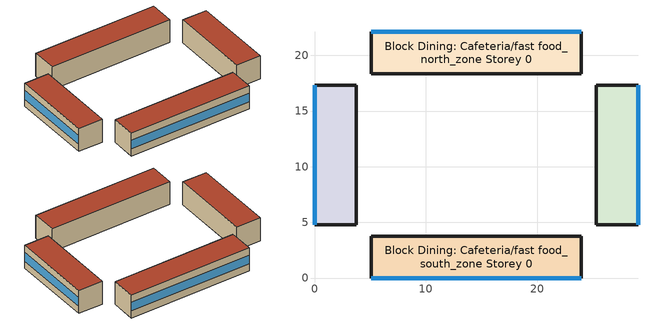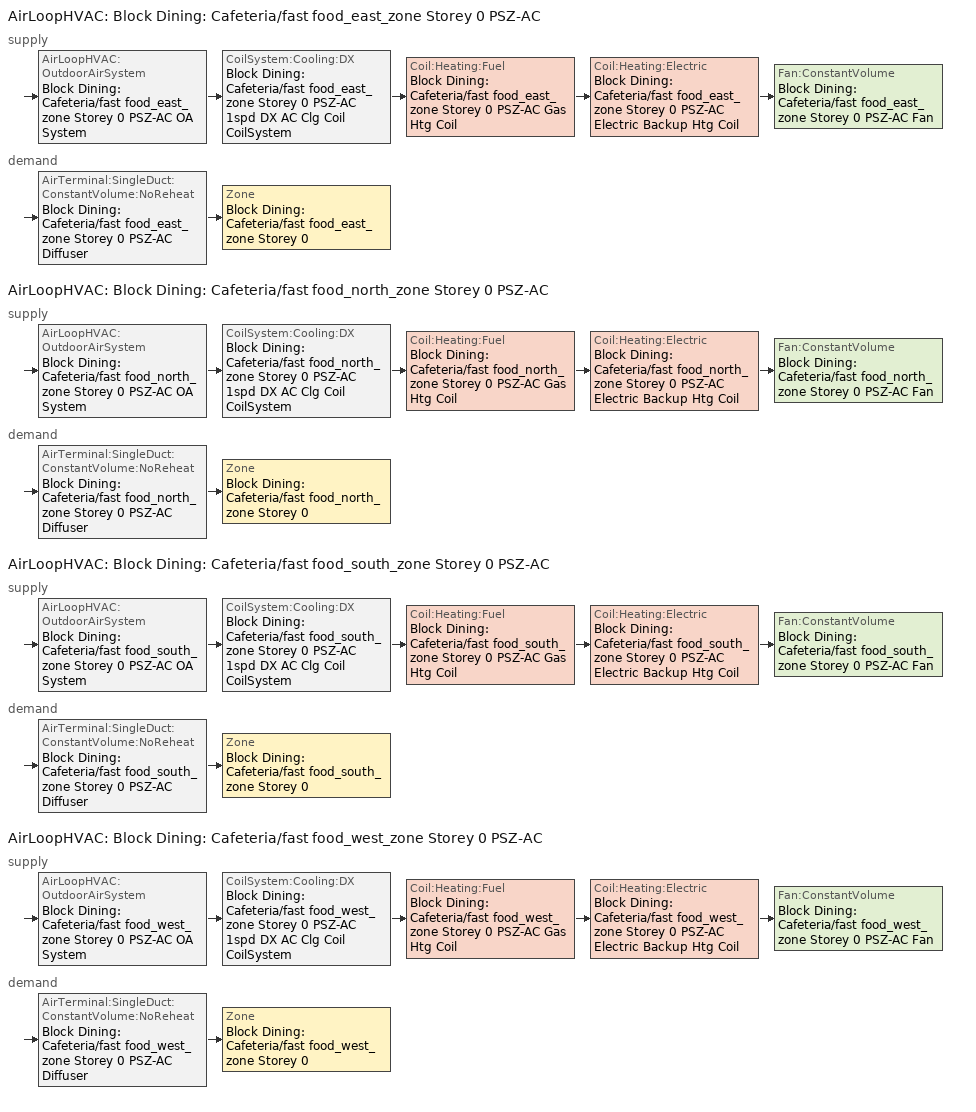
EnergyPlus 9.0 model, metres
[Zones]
Block Dining: Cafeteria/fast food_south_zone Storey 0
 floor ground (Dining: Cafeteria/fast food_south_zone_perimeter_bottom_floor_ffactor): 23.97,3.77 23.97,0 5.09,0 5.09,3.77 z0
 wall outside (int_wall_default): 23.97,0 23.97,3.77 5.09,3.77 5.09,0 z0:3.66
 wall outside (ext_wall_wood_framed): 5.09,0 23.97,0 z0:3.66
 window (window_u_18.6547_shgc_0.3189): 5.1,0 23.96,0 z1.13:2.52
 roof outside (roof_attic_and_other): 23.97,0 23.97,3.77 5.09,3.77 5.09,0 z3.66
Block Dining: Cafeteria/fast food_west_zone Storey 0
 floor ground (Dining: Cafeteria/fast food_west_zone_perimeter_bottom_floor_ffactor): 3.77,17.32 3.77,4.77 0,4.77 0,17.32 z0
 wall outside (int_wall_default): 0,4.77 3.77,4.77 3.77,17.32 0,17.32 z0:3.66
 wall outside (ext_wall_wood_framed): 0,17.32 0,4.77 z0:3.66
 window (window_u_18.6547_shgc_0.3189): 0,17.32 0,4.78 z1.13:2.52
 roof outside (roof_attic_and_other): 3.77,4.77 3.77,17.32 0,17.32 0,4.77 z3.66
Block Dining: Cafeteria/fast food_north_zone Storey 0
 floor ground (Dining: Cafeteria/fast food_north_zone_perimeter_bottom_floor_ffactor): 23.97,22.1 23.97,18.33 5.09,18.33 5.09,22.1 z0
 wall outside (int_wall_default): 5.09,22.1 5.09,18.33 23.97,18.33 23.97,22.1 z0:3.66
 wall outside (ext_wall_wood_framed): 23.97,22.1 5.09,22.1 z0:3.66
 window (window_u_18.6547_shgc_0.3189): 23.96,22.1 5.1,22.1 z1.13:2.52
 roof outside (roof_attic_and_other): 23.97,18.33 23.97,22.1 5.09,22.1 5.09,18.33 z3.66
Block Dining: Cafeteria/fast food_east_zone Storey 0
 floor ground (Dining: Cafeteria/fast food_east_zone_perimeter_bottom_floor_ffactor): 29.06,17.32 29.06,4.77 25.29,4.77 25.29,17.32 z0
 wall outside (ext_wall_wood_framed): 29.06,4.77 29.06,17.32 z0:3.66
 wall outside (int_wall_default): 29.06,17.32 25.29,17.32 25.29,4.77 29.06,4.77 z0:3.66
 window (window_u_18.6547_shgc_0.3189): 29.06,4.78 29.06,17.32 z1.13:2.52
 roof outside (roof_attic_and_other): 29.06,4.77 29.06,17.32 25.29,17.32 25.29,4.77 z3.66
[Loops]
AirLoopHVAC 'Block Dining: Cafeteria/fast food_east_zone Storey 0 PSZ-AC'
 supply: AirLoopHVAC:OutdoorAirSystem 'Block Dining: Cafeteria/fast food_east_zone Storey 0 PSZ-AC OA System' > CoilSystem:Cooling:DX 'Block Dining: Cafeteria/fast food_east_zone Storey 0 PSZ-AC 1spd DX AC Clg Coil CoilSystem' > Coil:Heating:Fuel 'Block Dining: Cafeteria/fast food_east_zone Storey 0 PSZ-AC Gas Htg Coil' > Coil:Heating:Electric 'Block Dining: Cafeteria/fast food_east_zone Storey 0 PSZ-AC Electric Backup Htg Coil' > Fan:ConstantVolume 'Block Dining: Cafeteria/fast food_east_zone Storey 0 PSZ-AC Fan'
 demand: AirTerminal:SingleDuct:ConstantVolume:NoReheat 'Block Dining: Cafeteria/fast food_east_zone Storey 0 PSZ-AC Diffuser' > Zone 'Block Dining: Cafeteria/fast food_east_zone Storey 0'
AirLoopHVAC 'Block Dining: Cafeteria/fast food_north_zone Storey 0 PSZ-AC'
 supply: AirLoopHVAC:OutdoorAirSystem 'Block Dining: Cafeteria/fast food_north_zone Storey 0 PSZ-AC OA System' > CoilSystem:Cooling:DX 'Block Dining: Cafeteria/fast food_north_zone Storey 0 PSZ-AC 1spd DX AC Clg Coil CoilSystem' > Coil:Heating:Fuel 'Block Dining: Cafeteria/fast food_north_zone Storey 0 PSZ-AC Gas Htg Coil' > Coil:Heating:Electric 'Block Dining: Cafeteria/fast food_north_zone Storey 0 PSZ-AC Electric Backup Htg Coil' > Fan:ConstantVolume 'Block Dining: Cafeteria/fast food_north_zone Storey 0 PSZ-AC Fan'
 demand: AirTerminal:SingleDuct:ConstantVolume:NoReheat 'Block Dining: Cafeteria/fast food_north_zone Storey 0 PSZ-AC Diffuser' > Zone 'Block Dining: Cafeteria/fast food_north_zone Storey 0'
AirLoopHVAC 'Block Dining: Cafeteria/fast food_south_zone Storey 0 PSZ-AC'
 supply: AirLoopHVAC:OutdoorAirSystem 'Block Dining: Cafeteria/fast food_south_zone Storey 0 PSZ-AC OA System' > CoilSystem:Cooling:DX 'Block Dining: Cafeteria/fast food_south_zone Storey 0 PSZ-AC 1spd DX AC Clg Coil CoilSystem' > Coil:Heating:Fuel 'Block Dining: Cafeteria/fast food_south_zone Storey 0 PSZ-AC Gas Htg Coil' > Coil:Heating:Electric 'Block Dining: Cafeteria/fast food_south_zone Storey 0 PSZ-AC Electric Backup Htg Coil' > Fan:ConstantVolume 'Block Dining: Cafeteria/fast food_south_zone Storey 0 PSZ-AC Fan'
 demand: AirTerminal:SingleDuct:ConstantVolume:NoReheat 'Block Dining: Cafeteria/fast food_south_zone Storey 0 PSZ-AC Diffuser' > Zone 'Block Dining: Cafeteria/fast food_south_zone Storey 0'
AirLoopHVAC 'Block Dining: Cafeteria/fast food_west_zone Storey 0 PSZ-AC'
 supply: AirLoopHVAC:OutdoorAirSystem 'Block Dining: Cafeteria/fast food_west_zone Storey 0 PSZ-AC OA System' > CoilSystem:Cooling:DX 'Block Dining: Cafeteria/fast food_west_zone Storey 0 PSZ-AC 1spd DX AC Clg Coil CoilSystem' > Coil:Heating:Fuel 'Block Dining: Cafeteria/fast food_west_zone Storey 0 PSZ-AC Gas Htg Coil' > Coil:Heating:Electric 'Block Dining: Cafeteria/fast food_west_zone Storey 0 PSZ-AC Electric Backup Htg Coil' > Fan:ConstantVolume 'Block Dining: Cafeteria/fast food_west_zone Storey 0 PSZ-AC Fan'
 demand: AirTerminal:SingleDuct:ConstantVolume:NoReheat 'Block Dining: Cafeteria/fast food_west_zone Storey 0 PSZ-AC Diffuser' > Zone 'Block Dining: Cafeteria/fast food_west_zone Storey 0'
[Building]
test_building: North Axis=0; Terrain=Suburbs; Loads Convergence Tolerance Value=0.04; Temperature Convergence Tolerance Value=0.4; Solar Distribution=FullInteriorAndExterior; Maximum Number of Warmup Days=25; Minimum Number of Warmup Days=6
[SizingPeriod:DesignDay] Day of Month=21; Humidity Condition Type=Wetbulb; Barometric Pressure=83411; Rain Indicator=No; Snow Indicator=No; Daylight Saving Time Indicator=No; Solar Model Indicator=ASHRAEClearSky
Name | Month | Day Type | Maximum DryBulb Temperature | Daily DryBulb Temperature Range | Wetbulb or DewPoint at Maximum DryBulb | Wind Speed | Wind Direction | Sky Clearness | DryBulb Temperature Range Modifier Type
DENVER_STAPLETON Ann Htg 99.6% Condns DB | 12 | WinterDesignDay | -20 | 0 | -20 | 2.3 | 180 | 0
DENVER_STAPLETON Ann Clg .4% Condns DB=>MWB | 7 | SummerDesignDay | 34.1 | 15.2 | 15.8 | 4 | 120 | 1
DENVER_STAPLETON Ann Clg .4% Condns DB=>MWB | 7 | SummerDesignDay | 34.1 | 15.2 | 15.8 | 4 | 120 | 1 | DefaultMultipliers
DENVER_STAPLETON Ann Htg 99.6% Condns DB | 12 | WinterDesignDay | -20 | 0 | -20 | 2.3 | 180 | 0 | DefaultMultipliers
[SITE:GROUNDTEMPERATURE:FCFACTORMETHOD]
January Ground Temperature=20.9; February Ground Temperature=15.4; March Ground Temperature=11.9; April Ground Temperature=14.8; May Ground Temperature=12.7; June Ground Temperature=15.4; July Ground Temperature=23.3; August Ground Temperature=26.3; September Ground Temperature=31.2; October Ground Temperature=30.4; November Ground Temperature=29.8; December Ground Temperature=27.8
[MATERIAL] Thermal Absorptance=0.9; Solar Absorptance=0.7
Name | Roughness | Thickness | Conductivity | Density | Specific Heat | Visible Absorptance
g01_13mm_gypsum_board | Smooth | 0.0127 | 0.16 | 800 | 1090 | 0.5
f07_25mm_stucco | Smooth | 0.0254 | 0.72 | 1856 | 840 | 0.7
g01_16mm_gypsum_board | MediumSmooth | 0.0159 | 0.16 | 800 | 1090 | 0.7
f12_asphalt_shingles | VeryRough | 0.0032 | 0.04 | 1120 | 1260 | 0.7
g02_16mm_plywood | Smooth | 0.0159 | 0.12 | 544 | 1210 | 0.7
[MATERIAL:NOMASS]
roof_ins_layer_R_0.4789: Roughness=VeryRough; Thermal Resistance=0.4789; Thermal Absorptance=0.9; Solar Absorptance=0.7; Visible Absorptance=0.8
[WINDOWMATERIAL:SIMPLEGLAZINGSYSTEM]
glazing_u_18.6547_shgc_0.3189: UFactor=3; Solar Heat Gain Coefficient=0.318856
[CONSTRUCTION]
int_wall_default: g01_13mm_gypsum_board, g01_13mm_gypsum_board
ext_wall_wood_framed: f07_25mm_stucco, g01_16mm_gypsum_board, g01_16mm_gypsum_board
roof_attic_and_other: f12_asphalt_shingles, g02_16mm_plywood, roof_ins_layer_R_0.4789, g01_16mm_gypsum_board
window_u_18.6547_shgc_0.3189: glazing_u_18.6547_shgc_0.3189
[CONSTRUCTION:FFACTORGROUNDFLOOR] FFactor=1.3
Name | Area | PerimeterExposed
Dining: Cafeteria/fast food_south_zone_perimeter_bottom_floor_ffactor; Dining: Cafeteria/fast food_north_zone_perimeter_bottom_floor_ffactor | 71.1465 | 18.876
Dining: Cafeteria/fast food_west_zone_perimeter_bottom_floor_ffactor; Dining: Cafeteria/fast food_east_zone_perimeter_bottom_floor_ffactor | 47.3049 | 12.5505
[ZONE] Type=1; Multiplier=1; Ceiling Height=autocalculate; Volume=autocalculate; Floor Area=autocalculate; Part of Total Floor Area=Yes
Block Dining: Cafeteria/fast food_south_zone Storey 0; Block Dining: Cafeteria/fast food_west_zone Storey 0; Block Dining: Cafeteria/fast food_north_zone Storey 0; Block Dining: Cafeteria/fast food_east_zone Storey 0
[ZONELIST]
zone_list_Dining: Cafeteria/fast food: Block Dining: Cafeteria/fast food_south_zone Storey 0, Block Dining: Cafeteria/fast food_west_zone Storey 0, Block Dining: Cafeteria/fast food_north_zone Storey 0, Block Dining: Cafeteria/fast food_east_zone Storey 0
[PEOPLE]
Dining: Cafeteria/fast food_ppl: Zone or ZoneList=zone_list_Dining: Cafeteria/fast food; Number of People Schedule=bldg_occ_sch; Number of People Calculation Method=People/Area; People per Zone Floor Area=0.0422114; Fraction Radiant=0.3; Sensible Heat Fraction=autocalculate; Activity Level Schedule=activity_sch; Carbon Dioxide Generation Rate=3.82e-08; Enable ASHRAE 55 Comfort Warnings=No; Mean Radiant Temperature Calculation Type=ZoneAveraged; Clothing Insulation Calculation Method=ClothingInsulationSchedule
[LIGHTS]
Dining: Cafeteria/fast food_lgt: Zone or ZoneList=zone_list_Dining: Cafeteria/fast food; Schedule=bldg_light_sch; Design Level Calculation Method=Watts/Area; Watts per Zone Floor Area=12.5774; Return Air Fraction=0; Fraction Radiant=0.7; Fraction Visible=0.2; Fraction Replaceable=1; EndUse Subcategory=General; Return Air Fraction Calculated from Plenum Temperature=No; Return Air Fraction Function of Plenum Temperature Coefficient 1=0; Return Air Fraction Function of Plenum Temperature Coefficient 2=0
[ELECTRICEQUIPMENT]
Dining: Cafeteria/fast food_eqp: Zone or ZoneList=zone_list_Dining: Cafeteria/fast food; Schedule=bldg_electric_equipment_sch; Design Level Calculation Method=Watts/Area; Watts per Zone Floor Area=10.2782; Fraction Latent=0; Fraction Radiant=0.5; Fraction Lost=0; EndUse Subcategory=General
[ZONEINFILTRATION:DESIGNFLOWRATE]
Dining: Cafeteria/fast food_inf: Zone or ZoneList=zone_list_Dining: Cafeteria/fast food; Schedule=bldg_infiltration_sch; Design Flow Rate Calculation Method=Flow/ExteriorArea; Flow per Exterior Surface Area=0.00241328; Constant Term Coefficient=0; Temperature Term Coefficient=0; Velocity Term Coefficient=0.224; Velocity Squared Term Coefficient=0
[DESIGNSPECIFICATION:OUTDOORAIR]
design_oa: Outdoor Air Method=Sum; Outdoor Air Flow per Person=0.00236; Outdoor Air Flow per Zone Floor Area=0.0003; Outdoor Air Flow per Zone=0; Outdoor Air Flow Air Changes per Hour=0
[DesignSpecification:ZoneAirDistribution] Zone Air Distribution Effectiveness in Cooling Mode=1; Zone Air Distribution Effectiveness in Heating Mode=1
Block Dining: Cafeteria/fast food_east_zone Storey 0 Design Spec Zone Air Dist; Block Dining: Cafeteria/fast food_north_zone Storey 0 Design Spec Zone Air Dist; Block Dining: Cafeteria/fast food_south_zone Storey 0 Design Spec Zone Air Dist; Block Dining: Cafeteria/fast food_west_zone Storey 0 Design Spec Zone Air Dist
[Sizing:Zone] Zone Cooling Design Supply Air Temperature Input Method=SupplyAirTemperature; Zone Cooling Design Supply Air Temperature=12.7778; Zone Cooling Design Supply Air Temperature Difference=11.11; Zone Heating Design Supply Air Temperature Input Method=SupplyAirTemperature; Zone Heating Design Supply Air Temperature=50; Zone Heating Design Supply Air Temperature Difference=11.11; Zone Cooling Design Supply Air Humidity Ratio=0.0085; Zone Heating Design Supply Air Humidity Ratio=0.008; Design Specification Outdoor Air Object=design_oa; Cooling Design Air Flow Method=DesignDay; Cooling Design Air Flow Rate=0; Cooling Minimum Air Flow per Zone Floor Area=0.000762; Cooling Minimum Air Flow=0; Cooling Minimum Air Flow Fraction=0; Heating Design Air Flow Method=DesignDay; Heating Design Air Flow Rate=0; Heating Maximum Air Flow per Zone Floor Area=0.002032; Heating Maximum Air Flow=0.141576; Heating Maximum Air Flow Fraction=0.3; Account for Dedicated Outdoor Air System=No
Name | Design Specification Zone Air Distribution Object
Block Dining: Cafeteria/fast food_east_zone Storey 0 | Block Dining: Cafeteria/fast food_east_zone Storey 0 Design Spec Zone Air Dist
Block Dining: Cafeteria/fast food_north_zone Storey 0 | Block Dining: Cafeteria/fast food_north_zone Storey 0 Design Spec Zone Air Dist
Block Dining: Cafeteria/fast food_south_zone Storey 0 | Block Dining: Cafeteria/fast food_south_zone Storey 0 Design Spec Zone Air Dist
Block Dining: Cafeteria/fast food_west_zone Storey 0 | Block Dining: Cafeteria/fast food_west_zone Storey 0 Design Spec Zone Air Dist
[Sizing:System] Type of Load to Size On=Sensible; Design Outdoor Air Flow Rate=Autosize; Central Heating Maximum System Air Flow Ratio=1; Preheat Design Temperature=7.22222; Preheat Design Humidity Ratio=0.008; Precool Design Temperature=12.7778; Precool Design Humidity Ratio=0.008; Central Cooling Design Supply Air Temperature=12.7778; Central Heating Design Supply Air Temperature=50; Type of Zone Sum to Use=Coincident; 100 Outdoor Air in Cooling=No; 100 Outdoor Air in Heating=No; Central Cooling Design Supply Air Humidity Ratio=0.0085; Central Heating Design Supply Air Humidity Ratio=0.008; Cooling Supply Air Flow Rate Method=DesignDay; Cooling Supply Air Flow Rate=0; Cooling Supply Air Flow Rate Per Floor Area=0.00996765; Cooling Fraction of Autosized Cooling Supply Air Flow Rate=1; Cooling Supply Air Flow Rate Per Unit Cooling Capacity=3.94755e-05; Heating Supply Air Flow Rate Method=DesignDay; Heating Supply Air Flow Rate=0; Heating Supply Air Flow Rate Per Floor Area=0.00996765; Heating Fraction of Autosized Heating Supply Air Flow Rate=1; Heating Fraction of Autosized Cooling Supply Air Flow Rate=1; Heating Supply Air Flow Rate Per Unit Heating Capacity=3.15882e-05; System Outdoor Air Method=ZoneSum; Zone Maximum Outdoor Air Fraction=1; Cooling Design Capacity Method=CoolingDesignCapacity; Cooling Design Capacity=Autosize; Cooling Design Capacity Per Floor Area=234.7; Fraction of Autosized Cooling Design Capacity=1; Heating Design Capacity Method=HeatingDesignCapacity; Heating Design Capacity=Autosize; Heating Design Capacity Per Floor Area=157; Fraction of Autosized Heating Design Capacity=1; Central Cooling Capacity Control Method=OnOff
Block Dining: Cafeteria/fast food_east_zone Storey 0 PSZ-AC; Block Dining: Cafeteria/fast food_north_zone Storey 0 PSZ-AC; Block Dining: Cafeteria/fast food_south_zone Storey 0 PSZ-AC; Block Dining: Cafeteria/fast food_west_zone Storey 0 PSZ-AC
[ZONECONTROL:THERMOSTAT]
zone_list_Dining: Cafeteria/fast food Thermostat: Zone or ZoneList=zone_list_Dining: Cafeteria/fast food; Control Type Schedule=zone_list_Dining: Cafeteria/fast food Thermostat Thermostat Schedule; Control 1=zone_list_Dining: Cafeteria/fast food Thermostat Thermostat DualSP; Temperature Difference Between Cutout And Setpoint=0
[THERMOSTATSETPOINT:DUALSETPOINT]
zone_list_Dining: Cafeteria/fast food Thermostat Thermostat DualSP: Heating Setpoint Temperature Schedule=zone_list_Dining: Cafeteria/fast food Htg Thermostat Schedule; Cooling Setpoint Temperature Schedule=zone_list_Dining: Cafeteria/fast food Clg Thermostat Schedule
[AirTerminal:SingleDuct:ConstantVolume:NoReheat] Availability Schedule=Always On Discrete; Maximum Air Flow Rate=AutoSize
Block Dining: Cafeteria/fast food_east_zone Storey 0 PSZ-AC Diffuser; Block Dining: Cafeteria/fast food_north_zone Storey 0 PSZ-AC Diffuser; Block Dining: Cafeteria/fast food_south_zone Storey 0 PSZ-AC Diffuser; Block Dining: Cafeteria/fast food_west_zone Storey 0 PSZ-AC Diffuser
[Zone equipment]
Block Dining: Cafeteria/fast food_east_zone Storey 0: Block Dining: Cafeteria/fast food_east_zone Storey 0 PSZ-AC Diffuser
Block Dining: Cafeteria/fast food_north_zone Storey 0: Block Dining: Cafeteria/fast food_north_zone Storey 0 PSZ-AC Diffuser
Block Dining: Cafeteria/fast food_south_zone Storey 0: Block Dining: Cafeteria/fast food_south_zone Storey 0 PSZ-AC Diffuser
Block Dining: Cafeteria/fast food_west_zone Storey 0: Block Dining: Cafeteria/fast food_west_zone Storey 0 PSZ-AC Diffuser
[Fan:ConstantVolume] Availability Schedule=Always On Discrete; Fan Total Efficiency=0.54; Pressure Rise=622.722; Maximum Flow Rate=AutoSize; Motor Efficiency=0.9; Motor In Airstream Fraction=1
Block Dining: Cafeteria/fast food_east_zone Storey 0 PSZ-AC Fan; Block Dining: Cafeteria/fast food_north_zone Storey 0 PSZ-AC Fan; Block Dining: Cafeteria/fast food_south_zone Storey 0 PSZ-AC Fan; Block Dining: Cafeteria/fast food_west_zone Storey 0 PSZ-AC Fan
[Coil:Cooling:DX:SingleSpeed] Availability Schedule=Always On Discrete; Gross Rated Total Cooling Capacity=Autosize; Gross Rated Sensible Heat Ratio=Autosize; Gross Rated Cooling COP=3; Rated Air Flow Rate=Autosize; Rated Evaporator Fan Power Per Volume Flow Rate=773.3; Condenser Type=AirCooled; Evaporative Condenser Effectiveness=0; Evaporative Condenser Air Flow Rate=Autosize; Evaporative Condenser Pump Rated Power Consumption=Autosize; Crankcase Heater Capacity=0; Maximum Outdoor DryBulb Temperature for Crankcase Heater Operation=0; Basin Heater Capacity=0; Basin Heater Setpoint Temperature=10
Name | Total Cooling Capacity Function of Temperature Curve | Total Cooling Capacity Function of Flow Fraction Curve | Energy Input Ratio Function of Temperature Curve | Energy Input Ratio Function of Flow Fraction Curve | Part Load Fraction Correlation Curve
Block Dining: Cafeteria/fast food_east_zone Storey 0 PSZ-AC 1spd DX AC Clg Coil | Curve Biquadratic 3 | Curve Quadratic 4 | Curve Biquadratic 4 | Curve Quadratic 5 | Curve Quadratic 6
Block Dining: Cafeteria/fast food_north_zone Storey 0 PSZ-AC 1spd DX AC Clg Coil | Curve Biquadratic 7 | Curve Quadratic 10 | Curve Biquadratic 8 | Curve Quadratic 11 | Curve Quadratic 12
Block Dining: Cafeteria/fast food_south_zone Storey 0 PSZ-AC 1spd DX AC Clg Coil | Curve Biquadratic 15 | Curve Quadratic 22 | Curve Biquadratic 16 | Curve Quadratic 23 | Curve Quadratic 24
Block Dining: Cafeteria/fast food_west_zone Storey 0 PSZ-AC 1spd DX AC Clg Coil | Curve Biquadratic 11 | Curve Quadratic 16 | Curve Biquadratic 12 | Curve Quadratic 17 | Curve Quadratic 18
[Coil:Heating:Electric] Availability Schedule=Always On Discrete; Efficiency=1; Nominal Capacity=Autosize
Block Dining: Cafeteria/fast food_east_zone Storey 0 PSZ-AC Electric Backup Htg Coil; Block Dining: Cafeteria/fast food_north_zone Storey 0 PSZ-AC Electric Backup Htg Coil; Block Dining: Cafeteria/fast food_south_zone Storey 0 PSZ-AC Electric Backup Htg Coil; Block Dining: Cafeteria/fast food_west_zone Storey 0 PSZ-AC Electric Backup Htg Coil
[Coil:Heating:Fuel] Availability Schedule=Always On Discrete; Fuel Type=NaturalGas; Burner Efficiency=0.8; Nominal Capacity=AutoSize; Parasitic Electric Load=0; Parasitic Fuel Load=0
Block Dining: Cafeteria/fast food_east_zone Storey 0 PSZ-AC Gas Htg Coil; Block Dining: Cafeteria/fast food_north_zone Storey 0 PSZ-AC Gas Htg Coil; Block Dining: Cafeteria/fast food_south_zone Storey 0 PSZ-AC Gas Htg Coil; Block Dining: Cafeteria/fast food_west_zone Storey 0 PSZ-AC Gas Htg Coil
[CoilSystem:Cooling:DX] Availability Schedule=Always On Discrete
Name | Cooling Coil
Block Dining: Cafeteria/fast food_east_zone Storey 0 PSZ-AC 1spd DX AC Clg Coil CoilSystem | Block Dining: Cafeteria/fast food_east_zone Storey 0 PSZ-AC 1spd DX AC Clg Coil
Block Dining: Cafeteria/fast food_north_zone Storey 0 PSZ-AC 1spd DX AC Clg Coil CoilSystem | Block Dining: Cafeteria/fast food_north_zone Storey 0 PSZ-AC 1spd DX AC Clg Coil
Block Dining: Cafeteria/fast food_south_zone Storey 0 PSZ-AC 1spd DX AC Clg Coil CoilSystem | Block Dining: Cafeteria/fast food_south_zone Storey 0 PSZ-AC 1spd DX AC Clg Coil
Block Dining: Cafeteria/fast food_west_zone Storey 0 PSZ-AC 1spd DX AC Clg Coil CoilSystem | Block Dining: Cafeteria/fast food_west_zone Storey 0 PSZ-AC 1spd DX AC Clg Coil
[Controller:OutdoorAir] Minimum Outdoor Air Flow Rate=Autosize; Maximum Outdoor Air Flow Rate=Autosize; Economizer Control Type=NoEconomizer; Economizer Control Action Type=ModulateFlow; Economizer Maximum Limit DryBulb Temperature=28; Economizer Maximum Limit Enthalpy=64000; Lockout Type=NoLockout; Minimum Limit Type=FixedMinimum; Minimum Outdoor Air Schedule=Always On Discrete; High Humidity Control=No; Control High Indoor Humidity Based on Outdoor Humidity Ratio=Yes; Heat Recovery Bypass Control Type=BypassWhenWithinEconomizerLimits
Name | Mechanical Ventilation Controller
Block Dining: Cafeteria/fast food_east_zone Storey 0 PSZ-AC OA System Controller | Controller Mechanical Ventilation 1
Block Dining: Cafeteria/fast food_north_zone Storey 0 PSZ-AC OA System Controller | Controller Mechanical Ventilation 2
Block Dining: Cafeteria/fast food_south_zone Storey 0 PSZ-AC OA System Controller | Controller Mechanical Ventilation 4
Block Dining: Cafeteria/fast food_west_zone Storey 0 PSZ-AC OA System Controller | Controller Mechanical Ventilation 3
[Controller:MechanicalVentilation] Availability Schedule=Always On Discrete; Demand Controlled Ventilation=No; System Outdoor Air Method=ZoneSum
Name | Zone 1 | Design Specification Zone Air Distribution Object Name 1
Controller Mechanical Ventilation 1 | Block Dining: Cafeteria/fast food_east_zone Storey 0 | Block Dining: Cafeteria/fast food_east_zone Storey 0 Design Spec Zone Air Dist
Controller Mechanical Ventilation 2 | Block Dining: Cafeteria/fast food_north_zone Storey 0 | Block Dining: Cafeteria/fast food_north_zone Storey 0 Design Spec Zone Air Dist
Controller Mechanical Ventilation 4 | Block Dining: Cafeteria/fast food_south_zone Storey 0 | Block Dining: Cafeteria/fast food_south_zone Storey 0 Design Spec Zone Air Dist
Controller Mechanical Ventilation 3 | Block Dining: Cafeteria/fast food_west_zone Storey 0 | Block Dining: Cafeteria/fast food_west_zone Storey 0 Design Spec Zone Air Dist
[AirLoopHVAC] Design Supply Air Flow Rate=AutoSize
Block Dining: Cafeteria/fast food_east_zone Storey 0 PSZ-AC; Block Dining: Cafeteria/fast food_north_zone Storey 0 PSZ-AC; Block Dining: Cafeteria/fast food_south_zone Storey 0 PSZ-AC; Block Dining: Cafeteria/fast food_west_zone Storey 0 PSZ-AC
[AvailabilityManager:Scheduled] Schedule=Always On Discrete
Block Dining: Cafeteria/fast food_east_zone Storey 0 PSZ-AC OA System Availability Manager; Block Dining: Cafeteria/fast food_north_zone Storey 0 PSZ-AC OA System Availability Manager; Block Dining: Cafeteria/fast food_south_zone Storey 0 PSZ-AC OA System Availability Manager; Block Dining: Cafeteria/fast food_west_zone Storey 0 PSZ-AC OA System Availability Manager
[AvailabilityManager:NightCycle] Applicability Schedule=Always On Discrete; Fan Schedule=Always On Discrete; Control Type=CycleOnAny; Thermostat Tolerance=1; Cycling Run Time Control Type=FixedRunTime; Cycling Run Time=1800
Availability Manager Night Cycle 1; Availability Manager Night Cycle 2; Availability Manager Night Cycle 4; Availability Manager Night Cycle 3
[SetpointManager:SingleZone:Reheat] Control Variable=Temperature; Minimum Supply Air Temperature=12.7778; Maximum Supply Air Temperature=50
Name | Control Zone | Setpoint Node or NodeList
Block Dining: Cafeteria/fast food_east_zone Storey 0 Setpoint Manager SZ Reheat | Block Dining: Cafeteria/fast food_east_zone Storey 0 | Block Dining: Cafeteria/fast food_east_zone Storey 0 PSZ-AC Supply Outlet Node
Block Dining: Cafeteria/fast food_north_zone Storey 0 Setpoint Manager SZ Reheat | Block Dining: Cafeteria/fast food_north_zone Storey 0 | Block Dining: Cafeteria/fast food_north_zone Storey 0 PSZ-AC Supply Outlet Node
Block Dining: Cafeteria/fast food_south_zone Storey 0 Setpoint Manager SZ Reheat | Block Dining: Cafeteria/fast food_south_zone Storey 0 | Block Dining: Cafeteria/fast food_south_zone Storey 0 PSZ-AC Supply Outlet Node
Block Dining: Cafeteria/fast food_west_zone Storey 0 Setpoint Manager SZ Reheat | Block Dining: Cafeteria/fast food_west_zone Storey 0 | Block Dining: Cafeteria/fast food_west_zone Storey 0 PSZ-AC Supply Outlet Node
[SetpointManager:MixedAir] Control Variable=Temperature
Name | Setpoint Node or NodeList
Block Dining: Cafeteria/fast food_east_zone Storey 0 PSZ-AC Mixed Air Node OS Default SPM | Block Dining: Cafeteria/fast food_east_zone Storey 0 PSZ-AC Mixed Air Node
Block Dining: Cafeteria/fast food_east_zone Storey 0 PSZ-AC 1spd DX AC Clg Coil Outlet Air Node OS Default SPM | Block Dining: Cafeteria/fast food_east_zone Storey 0 PSZ-AC 1spd DX AC Clg Coil Outlet Air Node
Block Dining: Cafeteria/fast food_east_zone Storey 0 PSZ-AC Gas Htg Coil Outlet Air Node OS Default SPM | Block Dining: Cafeteria/fast food_east_zone Storey 0 PSZ-AC Gas Htg Coil Outlet Air Node
Block Dining: Cafeteria/fast food_east_zone Storey 0 PSZ-AC Electric Backup Htg Coil Outlet Air Node OS Default SPM | Block Dining: Cafeteria/fast food_east_zone Storey 0 PSZ-AC Electric Backup Htg Coil Outlet Air Node
Block Dining: Cafeteria/fast food_north_zone Storey 0 PSZ-AC Mixed Air Node OS Default SPM | Block Dining: Cafeteria/fast food_north_zone Storey 0 PSZ-AC Mixed Air Node
Block Dining: Cafeteria/fast food_north_zone Storey 0 PSZ-AC 1spd DX AC Clg Coil Outlet Air Node OS Default SPM | Block Dining: Cafeteria/fast food_north_zone Storey 0 PSZ-AC 1spd DX AC Clg Coil Outlet Air Node
Block Dining: Cafeteria/fast food_north_zone Storey 0 PSZ-AC Gas Htg Coil Outlet Air Node OS Default SPM | Block Dining: Cafeteria/fast food_north_zone Storey 0 PSZ-AC Gas Htg Coil Outlet Air Node
Block Dining: Cafeteria/fast food_north_zone Storey 0 PSZ-AC Electric Backup Htg Coil Outlet Air Node OS Default SPM | Block Dining: Cafeteria/fast food_north_zone Storey 0 PSZ-AC Electric Backup Htg Coil Outlet Air Node
Block Dining: Cafeteria/fast food_south_zone Storey 0 PSZ-AC Mixed Air Node OS Default SPM | Block Dining: Cafeteria/fast food_south_zone Storey 0 PSZ-AC Mixed Air Node
Block Dining: Cafeteria/fast food_south_zone Storey 0 PSZ-AC 1spd DX AC Clg Coil Outlet Air Node OS Default SPM | Block Dining: Cafeteria/fast food_south_zone Storey 0 PSZ-AC 1spd DX AC Clg Coil Outlet Air Node
Block Dining: Cafeteria/fast food_south_zone Storey 0 PSZ-AC Gas Htg Coil Outlet Air Node OS Default SPM | Block Dining: Cafeteria/fast food_south_zone Storey 0 PSZ-AC Gas Htg Coil Outlet Air Node
Block Dining: Cafeteria/fast food_south_zone Storey 0 PSZ-AC Electric Backup Htg Coil Outlet Air Node OS Default SPM | Block Dining: Cafeteria/fast food_south_zone Storey 0 PSZ-AC Electric Backup Htg Coil Outlet Air Node
Block Dining: Cafeteria/fast food_west_zone Storey 0 PSZ-AC Mixed Air Node OS Default SPM | Block Dining: Cafeteria/fast food_west_zone Storey 0 PSZ-AC Mixed Air Node
Block Dining: Cafeteria/fast food_west_zone Storey 0 PSZ-AC 1spd DX AC Clg Coil Outlet Air Node OS Default SPM | Block Dining: Cafeteria/fast food_west_zone Storey 0 PSZ-AC 1spd DX AC Clg Coil Outlet Air Node
Block Dining: Cafeteria/fast food_west_zone Storey 0 PSZ-AC Gas Htg Coil Outlet Air Node OS Default SPM | Block Dining: Cafeteria/fast food_west_zone Storey 0 PSZ-AC Gas Htg Coil Outlet Air Node
Block Dining: Cafeteria/fast food_west_zone Storey 0 PSZ-AC Electric Backup Htg Coil Outlet Air Node OS Default SPM | Block Dining: Cafeteria/fast food_west_zone Storey 0 PSZ-AC Electric Backup Htg Coil Outlet Air Node
[SCHEDULE:COMPACT]
bldg_occ_sch: Through: 12/31, For: WinterDesignDay, Until: 24:00, 0, For: SummerDesignDay, Until: 24:00, 1, For: Weekdays, Until: 12:00, 0, Until: 13:00, 0.2, Until: 21:00, 0.95, Until: 22:00, 0.2, Until: 24:00, 0, For: Saturday, Until: 24:00, 0, For: Sunday, Until: 24:00, 0, For: Holidays, Until: 24:00, 0, For: AllOtherDays, Until: 24:00, 0
bldg_electric_equipment_sch: Through: 12/31, For: WinterDesignDay, Until: 24:00, 0, For: SummerDesignDay, Until: 24:00, 1, For: Weekdays, Until: 12:00, 0.1, Until: 13:00, 0.28, Until: 21:00, 0.955, Until: 22:00, 0.28, Until: 24:00, 0.1, For: Saturday, Until: 24:00, 0.1, For: Sunday, Until: 24:00, 0.1, For: Holidays, Until: 24:00, 0.1, For: AllOtherDays, Until: 24:00, 0.1
bldg_light_sch: Through: 12/31, For: WinterDesignDay, Until: 24:00, 0, For: SummerDesignDay, Until: 24:00, 1, For: Weekdays, Until: 12:00, 0.05, Until: 13:00, 0.3, Until: 21:00, 0.9, Until: 22:00, 0.3, Until: 24:00, 0.05, For: Saturday, Until: 24:00, 0.05, For: Sunday, Until: 24:00, 0.05, For: Holidays, Until: 24:00, 0.05, For: AllOtherDays, Until: 24:00, 0.05
bldg_infiltration_sch: Through: 12/31, For: WinterDesignDay, Until: 24:00, 0.25, For: SummerDesignDay, Until: 24:00, 0.25, For: Weekdays, Until: 12:00, 0.25, Until: 21:00, 1, Until: 24:00, 0.25, For: Saturday, Until: 24:00, 0.25, For: Sunday, Until: 24:00, 0.25, For: Holidays, Until: 24:00, 0.25, For: AllOtherDays, Until: 24:00, 0.25
activity_sch: Through: 12/31, For: WinterDesignDay, Until: 24:00, 120, For: SummerDesignDay, Until: 24:00, 120, For: Weekdays, Until: 24:00, 120, For: Saturday, Until: 24:00, 120, For: Sunday, Until: 24:00, 120, For: Holidays, Until: 24:00, 120, For: AllOtherDays, Until: 24:00, 120
zone_list_Dining: Cafeteria/fast food Thermostat Thermostat Schedule: Through: 12/31, For: AllDays, Until: 24:00, 4
zone_list_Dining: Cafeteria/fast food Htg Thermostat Schedule: Through: 12/31, For: AllDays, Until: 24:00, 18
zone_list_Dining: Cafeteria/fast food Clg Thermostat Schedule: Through: 12/31, For: AllDays, Until: 24:00, 26
[Schedule:Constant]
Always On Discrete: Hourly Value=1
[Curve:Quadratic]
Name | Coefficient1 Constant | Coefficient2 x | Coefficient3 x2 | Minimum Value of x | Maximum Value of x | Minimum Curve Output | Maximum Curve Output
Curve Quadratic 4; Curve Quadratic 5; Curve Quadratic 10; Curve Quadratic 11; Curve Quadratic 22; Curve Quadratic 23; Curve Quadratic 16; Curve Quadratic 17 | 1 | 0 | 0 | -100 | 100
Curve Quadratic 6; Curve Quadratic 12; Curve Quadratic 24; Curve Quadratic 18 | 0.909496 | 0.0986477 | -0.00819488 | 0 | 1 | 0.7 | 1
[Curve:Biquadratic] Minimum Value of x=-100; Maximum Value of x=100; Minimum Value of y=-100; Maximum Value of y=100
Name | Coefficient1 Constant | Coefficient2 x | Coefficient3 x2 | Coefficient4 y | Coefficient5 y2 | Coefficient6 xy
Curve Biquadratic 3; Curve Biquadratic 7; Curve Biquadratic 15; Curve Biquadratic 11 | 0.971212 | -0.0152755 | 0.00144345 | -0.00039321 | -6.8364e-06 | -0.000290596
Curve Biquadratic 4; Curve Biquadratic 8; Curve Biquadratic 16; Curve Biquadratic 12 | 0.286871 | 0.0239022 | -0.000810648 | 0.0134585 | 0.000338936 | -0.000487004
